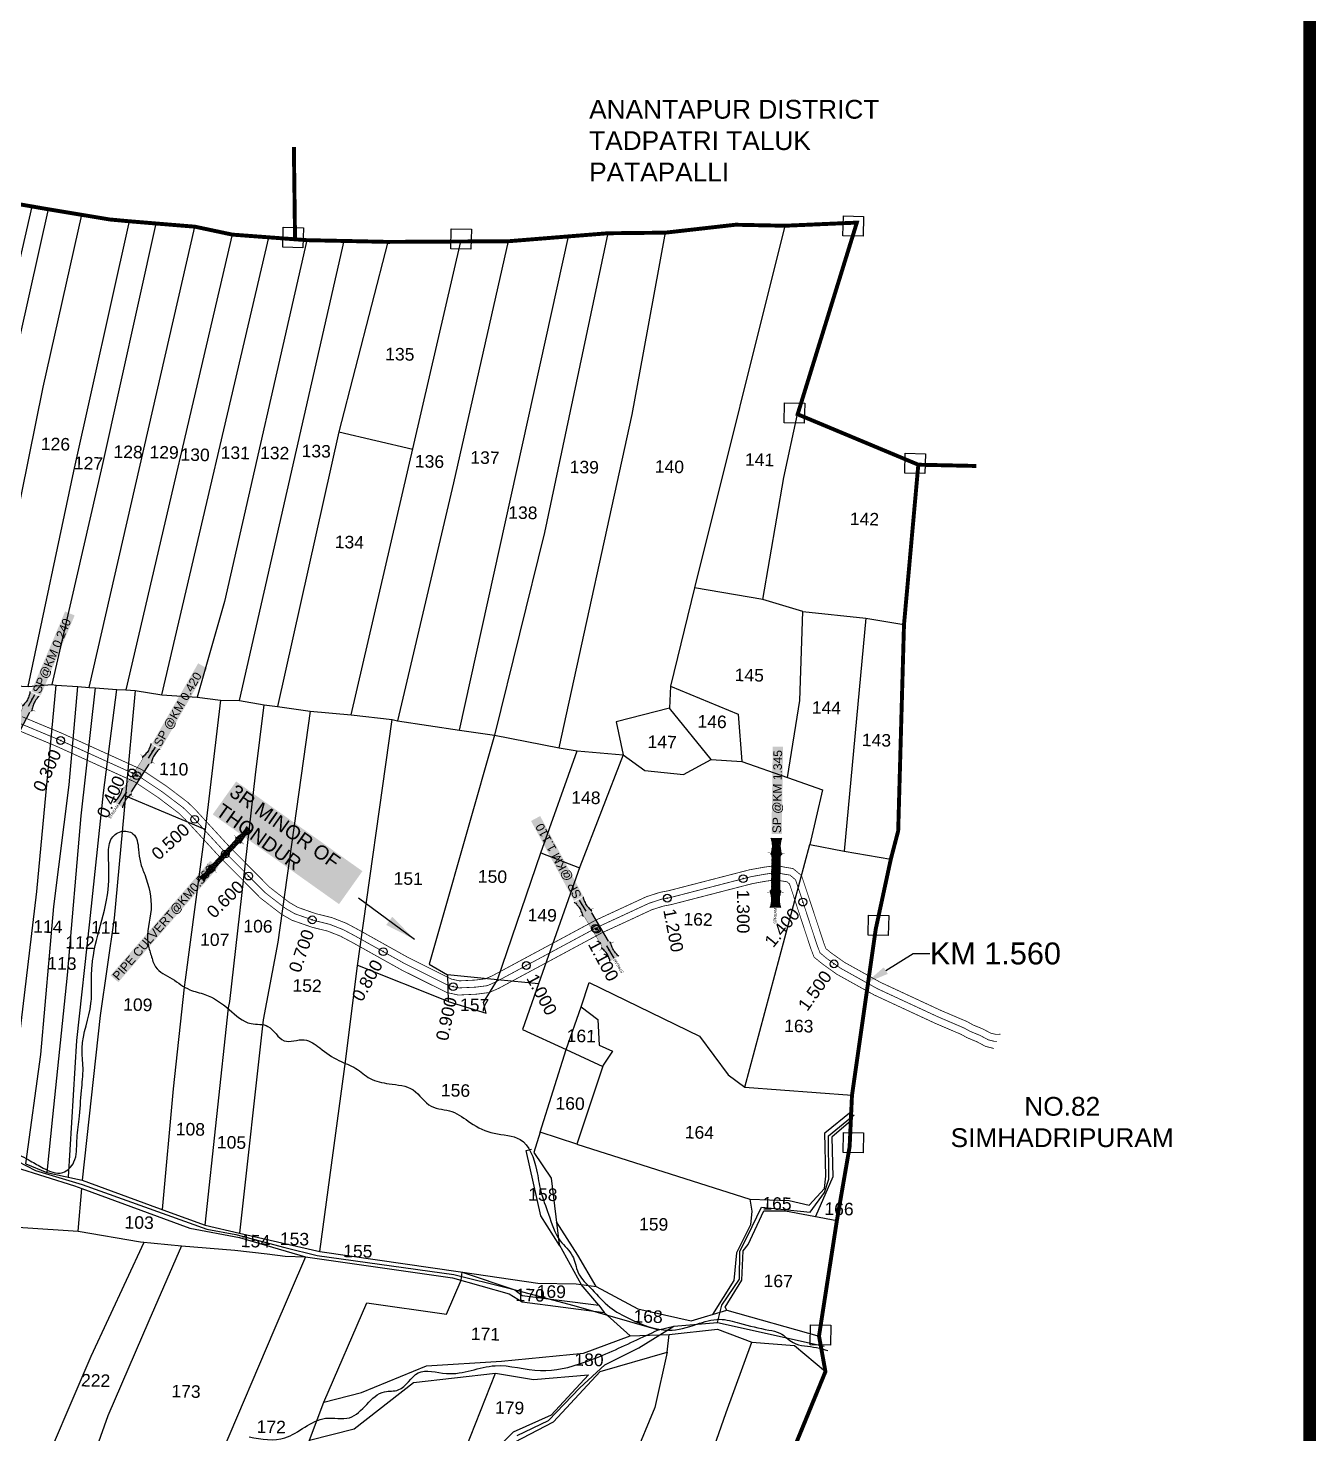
# Model space of a CAD drawing. Header units: inches. Extents: x 184455 to 195646, y 1613050 to 1620483.
# Drawn here: x 187961 to 189605, y 1617672 to 1619466 of the extents above; entities that cross this region are included whole.
import ezdxf
from ezdxf import colors
from ezdxf.entities.mleader import LeaderData, LeaderLine
from ezdxf.enums import TextEntityAlignment as Align
from ezdxf.math import Vec2, Vec3

# ---------------------------------------------------------------- set-up
doc = ezdxf.new("R2010")
doc.units = ezdxf.units.IN
doc.header["$LTSCALE"] = 15
doc.header["$MEASUREMENT"] = 0
doc.header["$PDMODE"] = 32
doc.header["$PDSIZE"] = 10
doc.linetypes.add('ACAD_ISO02W100', pattern=[15, 12, -3])
doc.linetypes.add('HIDDEN2', pattern=[0.1875, 0.125, -0.0625])
for name, color, linetype in [('BOUNDRY STONES', 240, 'Continuous'), ('CANAL1', 7, 'Continuous'), ('CHANAGE', 1, 'Continuous'), ('CS', 134, 'Continuous'), ('PAPER SIZE', 5, 'Continuous'), ('PLOTS', 7, 'Continuous'), ('PLOTS NO', 7, 'Continuous'), ('POINT', 2, 'Continuous'), ('ROADS', 6, 'ACAD_ISO02W100'), ('STREAMS', 4, 'Continuous'), ('STRUCTURE', 5, 'Continuous'), ('TEXT', 1, 'Continuous'), ('VILLAGE BOUNDRY', 5, 'Continuous'), ('VILLAGE STONES', 240, 'Continuous')]:
    doc.layers.add(name, color=color, linetype=linetype)
doc.styles.get("Standard").update_dxf_attribs({"font": 'arial.ttf'})
doc.dimstyles.get("Standard").update_dxf_attribs({"dimtxt": 0.18, "dimasz": 0.18, "dimexe": 0.18, "dimexo": 0.0625, "dimgap": 0.09, "dimtad": 0, "dimtih": 1, "dimtoh": 1, "dimdec": 4, "dimzin": 0, "dimdsep": 46, "dimtxsty": 'Standard', "dimcen": 0.09, "dimadec": 0, "dimazin": 0, "dimtfac": 1, "dimtdec": 4, "dimtofl": 0, "dimtmove": 0, "dimatfit": 3, "dimfxl": 1, "dimtolj": 1, "dimtzin": 0, "dimarcsym": 0})

# ---------------------------------------------------------------- blocks, each defined once
blk = doc.blocks.new('SP')
at = {"layer": 'STRUCTURE'}
h = blk.add_hatch(dxfattribs=at)
h.set_pattern_fill('DASH', color=256, scale=8, style=0)
edge = h.paths.add_edge_path()
edge.add_spline(control_points=[(769825.7, 1706742.1), (769825.3, 1706741.8), (769823.8, 1706740.8), (769820.9, 1706740.3), (769817, 1706739.7), (769811.4, 1706738.9), (769804, 1706739.7), (769798.4, 1706741), (769795.6, 1706741.6)], knot_values=[0, 0, 0, 0, 1.613557, 5.24513, 8.624976, 13.470124, 22.190216, 30.746377, 30.746377, 30.746377, 30.746377], degree=3, periodic=0)
edge.add_line((769795.6, 1706741.6), (769792.6, 1706739.6))
edge.add_line((769792.6, 1706739.6), (769732.6, 1706739.6))
edge.add_line((769732.6, 1706739.6), (769729.6, 1706741.6))
edge.add_spline(control_points=[(769729.6, 1706741.6), (769726.9, 1706740.9), (769721.3, 1706739.5), (769713.9, 1706738.5), (769708.3, 1706739.1), (769704.4, 1706739.6), (769701.5, 1706740), (769700, 1706741), (769699.5, 1706741.3)], knot_values=[0, 0, 0, 0, 8.556161, 17.276253, 22.121402, 25.501247, 29.13282, 30.746377, 30.746377, 30.746377, 30.746377], degree=3, periodic=0)
edge.add_line((769699.5, 1706741.3), (769699.5, 1706722.1))
edge.add_spline(control_points=[(769699.5, 1706722.1), (769700, 1706722.4), (769701.4, 1706723.4), (769704.3, 1706724), (769708.2, 1706724.5), (769713.8, 1706725.3), (769721.2, 1706724.5), (769726.8, 1706723.3), (769729.6, 1706722.6)], knot_values=[0, 0, 0, 0, 1.613557, 5.24513, 8.624976, 13.470124, 22.190216, 30.746377, 30.746377, 30.746377, 30.746377], degree=3, periodic=0)
edge.add_line((769729.6, 1706722.6), (769732.6, 1706724.6))
edge.add_line((769732.6, 1706724.6), (769792.6, 1706724.6))
edge.add_line((769792.6, 1706724.6), (769795.6, 1706722.6))
edge.add_spline(control_points=[(769795.6, 1706722.6), (769798.4, 1706723.3), (769803.9, 1706724.8), (769811.3, 1706725.8), (769817, 1706725.1), (769820.9, 1706724.7), (769823.8, 1706724.2), (769825.2, 1706723.3), (769825.7, 1706723)], knot_values=[0, 0, 0, 0, 8.556161, 17.276253, 22.121402, 25.501247, 29.13282, 30.746377, 30.746377, 30.746377, 30.746377], degree=3, periodic=0)
edge.add_line((769825.7, 1706723), (769825.7, 1706742.1))
h.paths.add_polyline_path([(769764.2, 1706732.1, -1), (769761.1, 1706732.1, -1)], flags=0)
h.paths.add_polyline_path([(769761.1, 1706732.1, 1), (769764.2, 1706732.1, 1)], flags=16)
at = {"layer": 'STRUCTURE', "const_width": 0.628}
for points in [[(769726.6, 1706747.6), (769726.6, 1706743.6), (769732.6, 1706739.6), (769792.6, 1706739.6), (769798.6, 1706743.6), (769798.6, 1706747.6)], [(769726.6, 1706716.6), (769726.6, 1706720.6), (769732.6, 1706724.6), (769792.6, 1706724.6), (769798.6, 1706720.6), (769798.6, 1706716.6)]]:
    blk.add_lwpolyline(points, dxfattribs=at)
at = {"layer": 'STRUCTURE', "color": 3}
blk.add_lwpolyline([(769732.6, 1706724.6), (769792.6, 1706724.6)], dxfattribs=at)
blk.add_lwpolyline([(769732.6, 1706724.6), (769792.6, 1706724.6)], dxfattribs=at)
at = {"layer": 'STRUCTURE', "color": 0}
blk.add_circle((769762.6, 1706732.1), 1.55, dxfattribs=at)
at = {"layer": 'STRUCTURE'}
for points in [[(769699.5, 1706741.3), (769700.9, 1706740.5), (769704.4, 1706739.6), (769707.8, 1706739.2), (769712.6, 1706738.8), (769721.3, 1706739.7), (769729.6, 1706741.6)], [(769699.5, 1706722.1), (769700.9, 1706723), (769704.4, 1706724), (769707.7, 1706724.5), (769712.5, 1706725), (769721.2, 1706724.4), (769729.6, 1706722.6)], [(769825.7, 1706742.1), (769824.3, 1706741.3), (769820.8, 1706740.3), (769817.5, 1706739.8), (769812.7, 1706739.2), (769804, 1706739.9), (769795.6, 1706741.6)], [(769825.7, 1706723), (769824.3, 1706723.8), (769820.8, 1706724.7), (769817.4, 1706725.1), (769812.6, 1706725.5), (769803.9, 1706724.6), (769795.6, 1706722.6)]]:
    blk.add_spline(points, degree=3, dxfattribs=at)
at = {"layer": 'STRUCTURE', "color": 0}
blk.add_text('STREAM', height=5, dxfattribs=at).set_placement((769684.3, 1706732.1), align=Align.MIDDLE_CENTER)
for points in [[(769727.4, 1706732.1), (769700.8, 1706732.1)], [(769824.4, 1706732.1), (769800.5, 1706732.1)]]:
    blk.add_leader(points, dimstyle='Standard', override={"dimasz": 10, "dimgap": 0.09, "dimtad": 0}, dxfattribs=at)
blk = doc.blocks.new('PIPE C')
at = {"layer": 'STRUCTURE'}
h = blk.add_hatch(dxfattribs=at)
h.set_pattern_fill('DASH', color=256, scale=5.6, angle=-90, style=0)
h.set_pattern_definition([(270, (-1194663.9188, 538833.8274), (0.7, -0.7), [0.7, -0.7])])
edge = h.paths.add_edge_path()
edge.add_spline(control_points=[(4.6, -44.2), (4.4, -43.9), (3.7, -42.8), (3.2, -40.8), (2.9, -38.1), (2.3, -34.2), (2.9, -29), (3.8, -25), (4.2, -23.1)], knot_values=[0, 0, 0, 0, 1.613557, 5.24513, 8.624976, 13.470124, 22.190216, 30.746377, 30.746377, 30.746377, 30.746377], degree=3, periodic=0)
edge.add_line((4.2, -23.1), (2.8, -21))
edge.add_line((2.8, -21), (2.8, 21))
edge.add_line((2.8, 21), (4.2, 23.1))
edge.add_spline(control_points=[(4.2, 23.1), (3.7, 25), (2.7, 28.9), (2, 34.1), (2.4, 38), (2.7, 40.8), (3.1, 42.8), (3.8, 43.8), (4, 44.2)], knot_values=[0, 0, 0, 0, 8.556161, 17.276253, 22.121402, 25.501247, 29.13282, 30.746377, 30.746377, 30.746377, 30.746377], degree=3, periodic=0)
edge.add_line((4, 44.2), (-4.6, 44.2))
edge.add_spline(control_points=[(-4.6, 44.2), (-4.4, 43.9), (-3.7, 42.8), (-3.2, 40.8), (-2.9, 38.1), (-2.3, 34.2), (-2.9, 29), (-3.8, 25), (-4.2, 23.1)], knot_values=[0, 0, 0, 0, 1.613557, 5.24513, 8.624976, 13.470124, 22.190216, 30.746377, 30.746377, 30.746377, 30.746377], degree=3, periodic=0)
edge.add_line((-4.2, 23.1), (-2.8, 21))
edge.add_line((-2.8, 21), (-2.8, -21))
edge.add_line((-2.8, -21), (-4.2, -23.1))
edge.add_spline(control_points=[(-4.2, -23.1), (-3.7, -25), (-2.7, -28.9), (-2, -34.1), (-2.4, -38), (-2.7, -40.8), (-3.1, -42.8), (-3.8, -43.8), (-4, -44.2)], knot_values=[0, 0, 0, 0, 8.556161, 17.276253, 22.121402, 25.501247, 29.13282, 30.746377, 30.746377, 30.746377, 30.746377], degree=3, periodic=0)
edge.add_line((-4, -44.2), (4.6, -44.2))
blk.add_circle((0, 0), 0.657)
at = {"layer": 'STRUCTURE', "const_width": 0.44}
for points in [[(-8.4, 25.2), (-5.6, 25.2), (-2.8, 21), (-2.8, -21), (-5.6, -25.2), (-8.4, -25.2)], [(8.4, 25.2), (5.6, 25.2), (2.8, 21), (2.8, -21), (5.6, -25.2), (8.4, -25.2)]]:
    blk.add_lwpolyline(points, dxfattribs=at)
at = {"layer": 'STRUCTURE', "color": 3}
for points in [[(-2.8, 21), (-2.8, -21)], [(-2.8, 21), (-2.8, -21)], [(2.8, 21), (2.8, -21)]]:
    blk.add_lwpolyline(points, dxfattribs=at)
at = {"layer": 'STRUCTURE'}
for points in [[(-4.6, 44.2), (-4, 43.2), (-3.3, 40.8), (-2.9, 38.4), (-2.5, 35.1), (-3, 29), (-4.2, 23.1)], [(4, 44.2), (3.4, 43.2), (2.8, 40.7), (2.5, 38.4), (2.2, 35), (2.8, 28.9), (4.2, 23.1)], [(-4, -44.2), (-3.4, -43.2), (-2.8, -40.7), (-2.5, -38.4), (-2.2, -35), (-2.8, -28.9), (-4.2, -23.1)], [(4.6, -44.2), (4, -43.2), (3.3, -40.8), (2.9, -38.4), (2.5, -35.1), (3, -29), (4.2, -23.1)]]:
    blk.add_spline(points, degree=3, dxfattribs=at)
at = {"layer": 'STRUCTURE', "color": 0}
for points in [[(-0.2, 44.3), (-0.2, 28.7)], [(0, -23.2), (0, -38.9)]]:
    blk.add_leader(points, dimstyle='Standard', override={"dimscale": 0.062085, "dimtxt": 50, "dimasz": 100, "dimgap": 0.09, "dimtad": 0, "dimzin": 2}, dxfattribs=at)

msp = doc.modelspace()

# ---------------------------------------------------------------- linework, layer by layer
at = {"layer": 'BOUNDRY STONES'}
for points in [[(189002.1, 1619226.7), (189027.8, 1619226.1), (189027.2, 1619200.6), (189001.5, 1619201.2)], [(188287, 1619212.2), (188312.7, 1619211.6), (188312.1, 1619186.1), (188286.4, 1619186.7)], [(188501.5, 1619210.1), (188527.2, 1619209.6), (188526.6, 1619184.1), (188500.9, 1619184.6)], [(188927.1, 1618988), (188952.8, 1618987.4), (188952.2, 1618961.9), (188926.5, 1618962.5)], [(189081.1, 1618923.6), (189106.8, 1618923.1), (189106.3, 1618897.6), (189080.6, 1618898.1)], [(189034.3, 1618333.9), (189060, 1618333.4), (189059.4, 1618307.9), (189033.7, 1618308.4)], [(189002.3, 1618056.5), (189028, 1618056), (189027.4, 1618030.5), (189001.7, 1618031)], [(188960.3, 1617810.9), (188986, 1617810.3), (188985.5, 1617784.8), (188959.8, 1617785.4)]]:
    msp.add_lwpolyline(points, close=True, dxfattribs=at)
at = {"layer": 'CANAL1', "color": 1, "linetype": 'HIDDEN2', "ltscale": 4, "const_width": 1}
msp.add_lwpolyline([(187950, 1618579), (188001.2, 1618557.6), (188101.4, 1618512.1), (188132.9, 1618491), (188159.1, 1618471.2), (188168.4, 1618462.2), (188212.7, 1618414), (188263.8, 1618362.6), (188289.6, 1618342.7), (188301.6, 1618335.7), (188326.3, 1618327.1), (188346.2, 1618322.2), (188363.5, 1618315.4), (188379.3, 1618307), (188442.4, 1618271.8), (188498.8, 1618243.7), (188511.4, 1618241), (188532.8, 1618242), (188547.3, 1618243.8), (188557.8, 1618248.4), (188689.7, 1618319.3), (188721.7, 1618334.1), (188754, 1618349.1), (188769.7, 1618354.2), (188780.9, 1618356.3), (188884.2, 1618383), (188902, 1618386.2), (188916.2, 1618388.2), (188924.3, 1618386.6), (188934, 1618385), (188941, 1618379.1), (188945.5, 1618365.7), (188968.8, 1618294.8), (188972.3, 1618285.8), (188980.9, 1618278.6), (188998.6, 1618266.1), (189045.5, 1618240), (189123.1, 1618204), (189156.3, 1618189.8), (189163.8, 1618185.6), (189176.3, 1618180.5), (189187, 1618174.8), (189194.4, 1618172.9), (189198.3, 1618172.7)], dxfattribs=at)
at = {"layer": 'CANAL1', "color": 200, "const_width": 1}
for points in [[(187953.5, 1618587.3), (188004.8, 1618565.9), (188105.8, 1618520), (188138.1, 1618498.4), (188165, 1618478), (188174.8, 1618468.5), (188219.2, 1618420.2), (188269.7, 1618369.4), (188294.6, 1618350.2), (188305.4, 1618343.9), (188328.9, 1618335.7), (188348.9, 1618330.8), (188367.3, 1618323.6), (188383.6, 1618314.9), (188446.6, 1618279.7), (188501.8, 1618252.2), (188512.1, 1618250), (188532.1, 1618251), (188544.9, 1618252.6), (188553.9, 1618256.5), (188685.7, 1618327.4), (188717.9, 1618342.3), (188750.7, 1618357.5), (188767.5, 1618362.9), (188778.9, 1618365.1), (188882.3, 1618391.8), (188900.6, 1618395.1), (188916.4, 1618397.3), (188925.9, 1618395.4), (188937.8, 1618393.4), (188948.7, 1618384.4), (188954, 1618368.5), (188977.3, 1618297.8), (188979.8, 1618291.2), (188986.4, 1618285.8), (189003.4, 1618273.7), (189049.5, 1618248.1), (189126.7, 1618212.2), (189160.3, 1618197.9), (189167.7, 1618193.7), (189180.2, 1618188.6), (189190.3, 1618183.2), (189195.8, 1618181.9), (189199, 1618181.7), (189202.7, 1618182)], [(187946.5, 1618570.7), (187997.6, 1618549.4), (188097, 1618504.2), (188127.7, 1618483.7), (188153.3, 1618464.3), (188162, 1618455.9), (188206.2, 1618407.8), (188257.8, 1618355.8), (188284.5, 1618335.2), (188297.8, 1618327.5), (188323.8, 1618318.4), (188343.4, 1618313.6), (188359.7, 1618307.2), (188375, 1618299.1), (188438.2, 1618263.8), (188495.8, 1618235.1), (188510.6, 1618231.9), (188533.6, 1618233), (188549.8, 1618235.1), (188561.7, 1618240.3), (188693.7, 1618311.3), (188725.5, 1618325.9), (188757.3, 1618340.7), (188772, 1618345.4), (188782.8, 1618347.5), (188886.1, 1618374.2), (188903.4, 1618377.3), (188915.9, 1618379), (188922.7, 1618377.7), (188930.1, 1618376.5), (188933.3, 1618373.8), (188937, 1618362.8), (188960.3, 1618291.8), (188964.7, 1618280.3), (188975.5, 1618271.5), (188993.8, 1618258.4), (189041.4, 1618232), (189119.4, 1618195.8), (189152.4, 1618181.7), (189159.9, 1618177.5), (189172.5, 1618172.3), (189183.7, 1618166.3), (189193.1, 1618164), (189194.3, 1618163.9)]]:
    msp.add_lwpolyline(points, dxfattribs=at)
at = {"layer": 'CS', "color": 3}
for p in [(188002.8, 1618556.9), (188093.9, 1618515.5), (188173.9, 1618456.3), (188242.7, 1618383.8), (188874.1, 1618380.5), (188777.3, 1618355.6), (188950.4, 1618350.6), (188323.9, 1618327.9), (188685.4, 1618317), (188414.6, 1618287.3), (188597.3, 1618269.6), (188990.1, 1618271.7), (188503.9, 1618242.6)]:
    msp.add_point(p, dxfattribs=at)
at = {"layer": 'PAPER SIZE', "color": 5, "const_width": 16}
msp.add_lwpolyline([(184462.7, 1619911.9), (189597.4, 1619911.9), (189597.4, 1613186.5), (184462.7, 1613186.5)], close=True, dxfattribs=at)
at = {"layer": 'PLOTS'}
for points in [[(187965.9, 1619238.8), (187935.6, 1619106.3), (187865.2, 1618798.5), (187822.3, 1618636.1)], [(187852.3, 1618633.7), (187926.5, 1618962.6), (187987.1, 1619235.1)], [(188029.5, 1619228.1), (187980, 1619007.9), (187924.8, 1618735.9), (187900.9, 1618648.2), (187895.2, 1618632.3)], [(187961.4, 1618625.8), (188019.7, 1618900.7), (188090.5, 1619219.8)], [(188124.1, 1619217), (188055.8, 1618908.2), (187991.6, 1618628.4)], [(188039.1, 1618624.7), (188174.2, 1619212.9)], [(188221.8, 1619202.8), (188085.9, 1618621.5)], [(188701.2, 1619204.5), (188620.5, 1618822.4), (188556.7, 1618563.7)], [(188639.2, 1618547.7), (188732.6, 1618973), (188747, 1619051.7), (188774.9, 1619205.3)], [(188927.2, 1619214.1), (188811.9, 1618751.6), (188781.3, 1618626.4), (188780.3, 1618598.2), (188712, 1618580.8), (188721.1, 1618538.6)], [(188132.1, 1618615.1), (188268.5, 1619199.3)], [(188316.9, 1619195.7), (188212, 1618734.4), (188177.2, 1618612.1)], [(188231.2, 1618608), (188364.7, 1619194.7)], [(188420.4, 1619193.5), (188358, 1618950.8), (188279.4, 1618600.3)], [(188373.5, 1618589.6), (188453.7, 1618934.9), (188513.8, 1619194)], [(188574.2, 1619194.3), (188504.1, 1618885.8), (188432.7, 1618582)], [(188511.8, 1618570), (188651.2, 1619200.5)], [(188899.4, 1618736.8), (188926.1, 1618892.5), (188943.7, 1618973.4)], [(188358, 1618950.8), (188452.3, 1618928.9)], [(188930.7, 1618509.5), (188946.3, 1618608), (188950.3, 1618721.4), (188899.4, 1618736.8), (188811.9, 1618751.6)], [(188950.3, 1618721.4), (189030.6, 1618712.9), (189079.5, 1618704.8)], [(189030.6, 1618712.9), (189003.2, 1618415.5)], [(187857.1, 1618220), (187885.9, 1618182.1), (187943.6, 1618124.7), (187972.5, 1618363.9), (187996.9, 1618627.6)], [(187904.5, 1618629), (187961.4, 1618625.8), (187991.6, 1618628.4), (187996.9, 1618627.6), (188024.7, 1618625.7), (188039.1, 1618624.7), (188046.7, 1618624.2), (188074.6, 1618622.2), (188085.9, 1618621.5), (188097.8, 1618620.6), (188132.1, 1618615.1), (188177.2, 1618612.1), (188206.7, 1618608.5), (188231.2, 1618608), (188262.5, 1618602.6), (188279.4, 1618600.3), (188321.1, 1618594.4), (188373.5, 1618589.6), (188426.1, 1618583.5), (188432.7, 1618582), (188511.8, 1618570), (188556.7, 1618563.7), (188639.2, 1618547.7), (188662.3, 1618543.9), (188721.1, 1618538.6), (188748.7, 1618518.8), (188797.9, 1618513.4), (188833.5, 1618532.8), (188872.5, 1618530), (188930.7, 1618509.5), (188975.5, 1618493.7), (188959.3, 1618424), (189003.2, 1618415.5), (189062.7, 1618405.5)], [(187958.1, 1618016.5), (187977.2, 1618155.9), (187993.9, 1618344.9), (188013.6, 1618500.3), (188024.7, 1618625.7)], [(188046.7, 1618624.2), (188028.3, 1618460.7), (188010.9, 1618257.3), (187992.5, 1618076.3), (187984.9, 1618005.2)], [(188012.7, 1617999.2), (188023.5, 1618174), (188039.8, 1618325.4), (188057.5, 1618490.1), (188074.6, 1618622.2)], [(188097.8, 1618620.6), (188085.4, 1618486.2), (188071, 1618330), (188053.3, 1618205.6), (188030.3, 1617995.4)], [(188781.3, 1618626.4), (188867.7, 1618590.7), (188872.5, 1618530)], [(188206.7, 1618608.5), (188187.9, 1618450), (188161.8, 1618251.2), (188160.5, 1618241.9), (188146.2, 1618112.2), (188132.3, 1617958)], [(188187.2, 1617937.9), (188217.1, 1618215.7), (188218.9, 1618223.6), (188251.6, 1618513.2), (188262.5, 1618602.6)], [(188321.1, 1618594.4), (188279.9, 1618299.3), (188261.4, 1618200.3), (188230.9, 1617928)], [(188833.5, 1618532.8), (188780.3, 1618598.2)], [(188333.5, 1617904.5), (188366.7, 1618150.2), (188381.5, 1618266.3), (188426.1, 1618583.5)], [(188556.7, 1618563.7), (188487.8, 1618322.1), (188473.3, 1618271.4), (188496.7, 1618257.9), (188497.6, 1618223.5), (188382, 1618269.8)], [(188560.6, 1618251.2), (188615.9, 1618413.5), (188662.3, 1618543.9)], [(188721.1, 1618538.6), (188665.7, 1618395.5), (188613, 1618246.2), (188560.6, 1618251.2)], [(188085.4, 1618486.2), (188187, 1618443.5)], [(188615.9, 1618413.5), (188665.3, 1618394.4)], [(188876.3, 1618114.2), (188959.3, 1618424)], [(188497.6, 1618223.5), (188546.2, 1618208.7), (188542.4, 1618222.2), (188560.6, 1618251.2), (188496.7, 1618257.9)], [(188613, 1618246.2), (188592.4, 1618187.9), (188648, 1618162.3), (188667.4, 1618216.9), (188677.7, 1618248), (188818.5, 1618179.3), (188855, 1618130.1), (188876.3, 1618114.2), (189013.1, 1618103.9)], [(188667.4, 1618216.9), (188688.6, 1618200.8), (188690.3, 1618167.7), (188707.5, 1618160.3), (188695.4, 1618142.4), (188661.7, 1618041.5), (188882.6, 1617971.3), (188933, 1617969.4), (188958.4, 1617963.8), (188978, 1617984.9), (188979.9, 1618000.5), (188978.4, 1618056.1), (189012.2, 1618083.1)], [(188661.7, 1618041.5), (188615, 1618056.7), (188648, 1618162.3), (188694.8, 1618140.7)], [(189011.6, 1618071.1), (188987.3, 1618050.4), (188988.5, 1617999.9), (188966.6, 1617949.2)], [(188615, 1618056.7), (188606.8, 1618030.7), (188629, 1617998.3), (188639.3, 1617913.5), (188667.5, 1617862.2)], [(187533.1, 1618044.9), (187630.1, 1618025.6), (187728.9, 1618018.6), (187836.4, 1618013.8), (187860.7, 1618029.5), (187933.6, 1618024.1), (187944.7, 1618012.3), (188020.2, 1617988.1), (188029.6, 1617985.1), (188167.6, 1617934.3), (188231, 1617922.5), (188315.4, 1617897.5), (188502.9, 1617871), (188575.2, 1617850.4), (188592.1, 1617840.1), (188696.6, 1617826.8), (188729.7, 1617796.8), (188779.8, 1617798.7)], [(188640.2, 1617911.9), (188615.8, 1617950), (188596.9, 1618033.5), (188603.8, 1618035.1)], [(187958.1, 1618016.5), (187984.9, 1618005.2), (188008.6, 1618000.1), (188030.3, 1617995.4), (188137.8, 1617956), (188187.2, 1617937.9), (188230.9, 1617928), (188333.5, 1617904.5), (188513.4, 1617878.4), (188612, 1617864), (188661.1, 1617863.1), (188686.6, 1617859.7), (188739.8, 1617831.1), (188807.8, 1617816.1), (188853.3, 1617829.7), (188971, 1617796.5)], [(188024.9, 1617930.4), (188029.6, 1617985.1)], [(188882.6, 1617971.3), (188885.1, 1617956), (188883.4, 1617938.6), (188865.5, 1617902.6), (188862.1, 1617867.4), (188834.9, 1617824.2)], [(187832.2, 1617946.8), (187883.2, 1617939.6), (188024.9, 1617930.4), (188104.6, 1617917), (188157.1, 1617911.8), (188225.3, 1617906.2), (188266.5, 1617901.6), (188289.5, 1617898.6), (188315.4, 1617897.5), (188274.8, 1617803.7), (188208.9, 1617648.5), (188163.9, 1617542.8), (188255.4, 1617522), (188264.9, 1617519.9), (188453.1, 1617483.8), (188507, 1617619.7), (188558.1, 1617749), (188606.4, 1617740.9), (188676.8, 1617747.1), (188628.8, 1617695.5), (188580.6, 1617673.6), (188553.2, 1617646.5), (188507, 1617619.7)], [(188853.3, 1617829.7), (188851.2, 1617833.6), (188872.5, 1617867.9), (188874.1, 1617905.5), (188880.7, 1617913.2), (188900.7, 1617956.2), (188928.3, 1617956.6), (188993.8, 1617943.9)], [(188686.6, 1617859.7), (188662.9, 1617899.7), (188635.8, 1617942.5)], [(187968, 1617598.9), (188041.7, 1617771), (188109.5, 1617916.5)], [(188157.1, 1617911.8), (188115.5, 1617816), (188062.9, 1617694.5), (188022.8, 1617581.8)], [(188263.1, 1617520.3), (188320.3, 1617663.6), (188338.6, 1617712.3), (188393.6, 1617839.1), (188495.2, 1617824.4), (188514, 1617867.8), (188515.5, 1617878.1)], [(188515.5, 1617878.1), (188582.6, 1617855.7), (188592, 1617848.4), (188689.8, 1617836.1), (188696.6, 1617826.8)], [(188689.8, 1617836.1), (188667.5, 1617862.2)], [(188582.4, 1617661), (188632, 1617687), (188691.7, 1617751.4), (188777.1, 1617776), (188779.8, 1617798.7), (188841.2, 1617805.2), (188885.1, 1617788.6), (188939.9, 1617784.6), (188979.2, 1617751.1)], [(188338.6, 1617712.3), (188387, 1617724.3), (188469.7, 1617758.5), (188565.5, 1617764.4), (188670.4, 1617774.7), (188729.7, 1617796.8)], [(188752.2, 1617411.6), (188852.5, 1617699), (188885.1, 1617788.6)], [(188777.1, 1617776), (188761.2, 1617705.5), (188707.6, 1617576.1), (188653.4, 1617433.6), (188725.4, 1617417.6), (188752.2, 1617411.6), (188864.4, 1617386.6)], [(188320.3, 1617663.6), (188377.3, 1617678), (188453.2, 1617737.1), (188558.1, 1617749)]]:
    msp.add_lwpolyline(points, dxfattribs=at)
at = {"layer": 'POINT'}
for p in [(188100, 1618512, 34), (188213, 1618412, 33), (188916, 1618388, 31), (188687, 1618316, 32)]:
    msp.add_point(p, dxfattribs=at)
at = {"layer": 'ROADS'}
for points in [[(188841.2, 1617813.8), (188847.1, 1617836), (188869.3, 1617869.3), (188869.7, 1617904.6), (188885.5, 1617936.2), (188897.5, 1617961.2), (188959.9, 1617954.8), (188978.2, 1617979.8), (188983.7, 1617996.8), (188983.1, 1618052), (189015.7, 1618078.9)], [(187936.1, 1618025.9), (187970.4, 1618007.9), (188030.2, 1617990.1), (188189.3, 1617933.1), (188226.3, 1617926.1), (188289, 1617909.4), (188330.1, 1617899.3), (188504.9, 1617875.2), (188573.3, 1617858.2), (188657.8, 1617835.5), (188765.9, 1617804.4), (188785.7, 1617809.2), (188841.2, 1617813.8), (188977.7, 1617783.8)], [(188585.6, 1617669.5), (188625.8, 1617688.7), (188665.8, 1617730.3), (188697.6, 1617759.8), (188741.1, 1617781.3), (188785.7, 1617809.2)]]:
    msp.add_lwpolyline(points, dxfattribs=at)
at = {"layer": 'STREAMS'}
for points in [[(186707.9, 1618088.8), (186727.5, 1618104.9), (186743, 1618108.8), (186761.4, 1618118.7), (186818.7, 1618175.6), (186833.4, 1618192.7), (186857.6, 1618202.8), (186901.1, 1618246.8), (186936.6, 1618276.5), (186971, 1618286), (187018.5, 1618299.3), (187036.2, 1618310.5), (187060.7, 1618318.9), (187081.1, 1618315.4), (187094, 1618294.2), (187112.3, 1618272.3), (187138.4, 1618245.7), (187169.2, 1618238.5), (187198.2, 1618252.6), (187245.3, 1618275.1), (187288, 1618290.6), (187314.3, 1618305.8), (187371.1, 1618290.5), (187391.7, 1618268.9), (187419.5, 1618267.5), (187464.7, 1618274.2), (187503.9, 1618286), (187543.7, 1618292.8), (187551.8, 1618307.4), (187577, 1618323.1), (187603.4, 1618339.6), (187631.9, 1618357.5), (187654.9, 1618367.9), (187672.5, 1618377), (187694, 1618357.2), (187710.1, 1618347.6), (187734.6, 1618341.7), (187754.9, 1618333.8), (187766.6, 1618331.3), (187777.5, 1618324.6), (187787.1, 1618293.9), (187794.1, 1618277), (187802.9, 1618266.3), (187808.2, 1618246.4), (187814.1, 1618221.5), (187843.3, 1618199.2), (187861.7, 1618175.7), (187862.9, 1618137.2), (187878.6, 1618083.7), (187903.3, 1618061.9), (187919.4, 1618045.4), (187941.5, 1618031.8), (187964, 1618020.3), (187980.3, 1618011), (188005.3, 1618005.3), (188019.7, 1618018.8), (188023.4, 1618045.8), (188026.4, 1618073.3), (188029.3, 1618110), (188031.3, 1618138.9), (188030.1, 1618164), (188041.4, 1618221.1), (188042.2, 1618244.1), (188042.8, 1618269.2), (188064, 1618372.6), (188063.8, 1618409.4), (188067, 1618430.3), (188079.9, 1618440.6), (188095, 1618437.9), (188102.2, 1618417.8), (188104.5, 1618401.2), (188110.1, 1618385.6), (188118.1, 1618341.2), (188114, 1618298), (188118.2, 1618282.7), (188124, 1618267.8), (188145, 1618252.6), (188167.5, 1618238.7), (188186.9, 1618232.7), (188217.9, 1618213.3), (188245.8, 1618195.5), (188267.4, 1618191.9), (188288, 1618173.6), (188313.8, 1618174.7), (188333.6, 1618164.3), (188358, 1618148.3), (188379.5, 1618138.2), (188397.8, 1618125.4), (188422.1, 1618118.7), (188452.6, 1618110.7), (188475.9, 1618089.9), (188502.3, 1618083.1), (188526.1, 1618068.8), (188556.1, 1618055.4), (188589.3, 1618047.5), (188610.4, 1618008.6), (188615.7, 1617981.6), (188625.6, 1617952), (188640.6, 1617918.1), (188656.2, 1617898.7), (188663.5, 1617877.4), (188681.2, 1617856), (188703.8, 1617833.3), (188729.6, 1617818.4), (188778.8, 1617804), (188814.9, 1617811.6), (188844, 1617817.9), (188869.5, 1617813), (188906.9, 1617804.1), (188921.1, 1617800.2), (188937.9, 1617788.1), (188968, 1617781.9), (188982.2, 1617777.9)], [(188243.5, 1617667.7), (188289.1, 1617666.5), (188341, 1617691.5), (188371.5, 1617692.3), (188416.4, 1617725.4), (188433.8, 1617727.7), (188459.3, 1617749.5), (188495.2, 1617748.7), (188557.5, 1617758.7), (188615.3, 1617752.4), (188670.5, 1617762.7), (188734.7, 1617790), (188765.9, 1617804.4)]]:
    msp.add_spline(points, degree=3, dxfattribs=at)
at = {"layer": 'VILLAGE BOUNDRY'}
msp.add_lwpolyline([(187937.3, 1619243.7, 5, 5, 0), (187965.9, 1619238.8, 5, 5, 0), (187987.1, 1619235.1, 5, 5, 0), (188035.9, 1619227, 5, 5, 0), (188065.5, 1619222.1, 5, 5, 0), (188090.5, 1619219.8, 5, 5, 0), (188124.1, 1619217, 5, 5, 0), (188174.2, 1619212.9, 5, 5, 0), (188221.8, 1619202.8, 5, 5, 0), (188268.5, 1619199.3, 5, 5, 0), (188302, 1619196.8, 5, 5, 0), (188300.5, 1619314.5, 5, 5, 0), (188302, 1619196.8, 5, 5, 0), (188316.9, 1619195.7, 5, 5, 0), (188364.7, 1619194.7, 5, 5, 0), (188420.4, 1619193.5, 5, 5, 0), (188512.4, 1619194, 5, 5, 0), (188574.2, 1619194.3, 5, 5, 0), (188651.2, 1619200.5, 5, 5, 0), (188701.2, 1619204.5, 5, 5, 0), (188774.9, 1619205.3, 5, 5, 0), (188864.4, 1619215.4, 5, 5, 0), (188927.2, 1619214.1, 5, 5, 0), (189019.3, 1619218.1, 5, 5, 0), (188943.7, 1618973.4, 5, 5, 0), (189097.8, 1618909, 5, 5, 0), (189171.9, 1618907.4, 5, 5, 0), (189097.8, 1618909, 5, 5, 0), (189079.5, 1618704.8, 5, 5, 0), (189072.1, 1618441.5, 5, 5, 0), (189062.7, 1618405.5, 5, 5, 0), (189043.5, 1618316.4, 5, 5, 0), (189013.1, 1618103.9, 5, 5, 0), (189010.1, 1618038.3, 5, 5, 0), (188993.8, 1617943.9, 5, 5, 0), (188971, 1617796.5, 5, 5, 0), (188979.2, 1617751.1, 5, 5, 0), (188925.1, 1617619, 5, 5, 0)], format="xyseb", dxfattribs=at)

# ---------------------------------------------------------------- block references
at = {"layer": 'CHANAGE', "color": 3, "rotation": 316.5258372533461}
msp.add_blockref('PIPE C', (188213, 1618412, 33), dxfattribs=at)
at = {"layer": 'STRUCTURE', "color": 0, "xscale": 0.7, "yscale": 0.7, "zscale": 0.7}
for p, rotation in [((993976.7, 585136.6, 35), 62.22841761778798), ((903856.4, 520617.4, 34), 57.37786500443473), ((1374904.4, 1060614.5, 31), 89.088387959658), ((1490932, 1766091.8, 32), 120.7502117785918)]:
    msp.add_blockref('SP', p, dxfattribs=dict(at, rotation=rotation))

# ---------------------------------------------------------------- texts
at = {"layer": 'CHANAGE'}
for s, rotation, p in [('0.300', 65.5911, (187997, 1618544.1)), ('0.400', 65.5911, (188078.4, 1618510.4)), ('0.500', 42.5702, (188163.5, 1618446.8)), ('0.600', 44.8056, (188232.8, 1618373.9)), ('1.400', 50.7743, (188941.6, 1618339.8)), ('0.700', 70.8309, (188319.3, 1618314.7)), ('0.800', 60.8481, (188407.8, 1618275)), ('1.500', 54.5284, (188981.9, 1618260.3)), ('0.900', 77.9336, (188501, 1618228.9))]:
    msp.add_text(s, height=16, rotation=rotation, dxfattribs=at).set_placement(p, align=Align.MIDDLE_RIGHT)
for s, rotation, p in [('1.300', 270.0552, (188874.2, 1618366.5)), ('1.200', 280.9117, (188779.9, 1618341.9)), ('1.100', 298.2696, (188682.6, 1618300.6)), ('1.000', 298.2696, (188603.9, 1618257.3))]:
    msp.add_text(s, height=16, rotation=rotation, dxfattribs=at).set_placement(p, align=Align.MIDDLE_LEFT)
at = {"layer": 'PLOTS NO'}
for s, p in [('135', (188435.8, 1619050.1)), ('126', (187996.1, 1618935.4)), ('128', (188088.9, 1618925.4)), ('129', (188134.8, 1618924.9)), ('131', (188225.7, 1618924.3)), ('133', (188329.1, 1618926.4)), ('127', (188038.3, 1618910.9)), ('130', (188174.4, 1618921.8)), ('132', (188276, 1618924)), ('136', (188473.7, 1618913.2)), ('137', (188544.5, 1618918.1)), ('140', (188780, 1618906.5)), ('141', (188895.1, 1618915.4)), ('139', (188671.3, 1618906)), ('138', (188592.9, 1618847.8)), ('142', (189029.1, 1618839.7)), ('134', (188371.4, 1618810.2)), ('145', (188882, 1618640.4)), ('144', (188980.5, 1618598.8)), ('146', (188834.5, 1618581)), ('147', (188770.8, 1618555.1)), ('143', (189044.4, 1618557.4)), ('110', (188147.1, 1618520.4)), ('148', (188673.4, 1618484)), ('151', (188446.5, 1618380.6)), ('150', (188554.1, 1618383.2)), ('149', (188617.6, 1618333.9)), ('114', (187986.4, 1618319.3)), ('111', (188060.2, 1618318.2)), ('106', (188254.7, 1618319.8)), ('162', (188816.6, 1618328.5)), ('112', (188027.4, 1618299)), ('107', (188199.4, 1618302.6)), ('113', (188004.4, 1618272.3)), ('152', (188317.4, 1618243.9)), ('109', (188101.2, 1618219.6)), ('157', (188531.3, 1618219.2)), ('163', (188945.2, 1618192.4)), ('161', (188667.5, 1618179.7)), ('156', (188506.9, 1618110.2)), ('160', (188653.2, 1618093.5)), ('108', (188168.4, 1618060.6)), ('164', (188818.3, 1618056.5)), ('105', (188220.9, 1618043.8)), ('158', (188618.4, 1617977.2)), ('165', (188917.4, 1617965.7)), ('166', (188996.6, 1617958.9)), ('103', (188103, 1617941.5)), ('159', (188759.9, 1617939.3)), ('153', (188301.3, 1617920.5)), ('154', (188251.5, 1617917.7)), ('155', (188382.2, 1617904.9)), ('167', (188918.9, 1617866.8)), ('170', (188602.2, 1617848.8)), ('169', (188629.2, 1617853.3)), ('168', (188752.8, 1617821.5)), ('171', (188545.1, 1617799.1)), ('180', (188677.3, 1617766.3)), ('222', (188047.4, 1617739.8)), ('173', (188162.8, 1617725.9)), ('179', (188576, 1617705)), ('172', (188271.6, 1617680.6))]:
    msp.add_text(s, height=16, rotation=358.7483, dxfattribs=at).set_placement(p, align=Align.MIDDLE_CENTER)
at = {"layer": 'STRUCTURE', "color": 5, "attachment_point": 1, "bg_fill": 1, "box_fill_scale": 1.1, "bg_fill_color": 7, "bg_fill_true_color": 16777215, "bg_fill_transparency": 0}
for s, insert, char_height, width, rotation in [('SP@KM 0.240', (187966.6, 1618620.2), 11, 108.668, 67.0215), ('SP @KM 0.420', (188120.9, 1618553.5), 11, 115.891, 60.0889), ('SP @KM 1.345', (188911.5, 1618438.6), 11, 109.495, 89.2311), ('{\\C1;3R MINOR OF \\PTHONDUR}', (188227.2, 1618502.1), 18, 194.211, 324.6094), ('SP @KM 1.110', (188658.6, 1618353.7), 11, 113.563, 118.2696), ('PIPE CULVERT@KM0.560', (188068, 1618257.1, -80), 11, 191.812, 48.962)]:
    msp.add_mtext(s, dxfattribs=dict(at, insert=insert, char_height=char_height, width=width, rotation=rotation))
at = {"layer": 'TEXT', "char_height": 23.994, "attachment_point": 1}
for s, insert, width in [('ANANTAPUR DISTRICT  TADPATRI TALUK PATAPALLI', (188677.5, 1619374.8), 433.159), ('\\pi100.84691;NO.82 \\P\\pi6.67784;SIMHADRIPURAM ', (189132.3, 1618101.8), 294.251)]:
    msp.add_mtext(s, dxfattribs=dict(at, insert=insert, width=width))

# ---------------------------------------------------------------- leaders
at = {"layer": 'PAPER SIZE'}
msp.add_leader([(188454.5, 1618302.9), (188382.8, 1618355.8)], dimstyle='Standard', override={"dimasz": 40, "dimgap": 0.09, "dimtad": 0, "dimtfill": 2, "dimtfillclr": 5}, dxfattribs=at)
at = {"layer": 'VILLAGE STONES', "color": 1}
ml = msp.add_multileader_mtext('Standard', dxfattribs=at)
ml.set_content('KM 1.560', color=1)
ml.set_leader_properties()
ml.build(insert=Vec2(0, 0))
ml.multileader.update_dxf_attribs({"dogleg_length": 0.36, "arrow_head_size": 30})
ctx = ml.context
ctx.base_point, ctx.char_height, ctx.arrow_head_size, ctx.landing_gap_size, ctx.plane_origin = Vec3(189112.4, 1618284.8), 28, 30, 0.09, Vec3(188968.9, 1618339.9)
notes = []
notes.append((ctx, [(0, (1, 1, 0), (189091.4, 1618284.8), (1, 0), 21, [(0, [(189030.7, 1618247.3)], 0, [])])]))
ctx.mtext.insert, ctx.mtext.flow_direction = Vec3(189112.5, 1618299), 5
for ctx, leaders in notes:
    for number, flags, end, landing, length, lines in leaders:
        leader = LeaderData()
        leader.index, (leader.has_last_leader_line, leader.has_dogleg_vector, leader.attachment_direction) = number, flags
        leader.last_leader_point, leader.dogleg_vector, leader.dogleg_length = Vec3(end), Vec3(landing), length
        for number, points, colour, breaks in lines:
            line = LeaderLine()
            line.index, line.vertices, line.color, line.breaks = number, Vec3.list(points), colors.encode_raw_color(colour), breaks
            leader.lines.append(line)
        ctx.leaders.append(leader)

doc.saveas('drawing.dxf')
